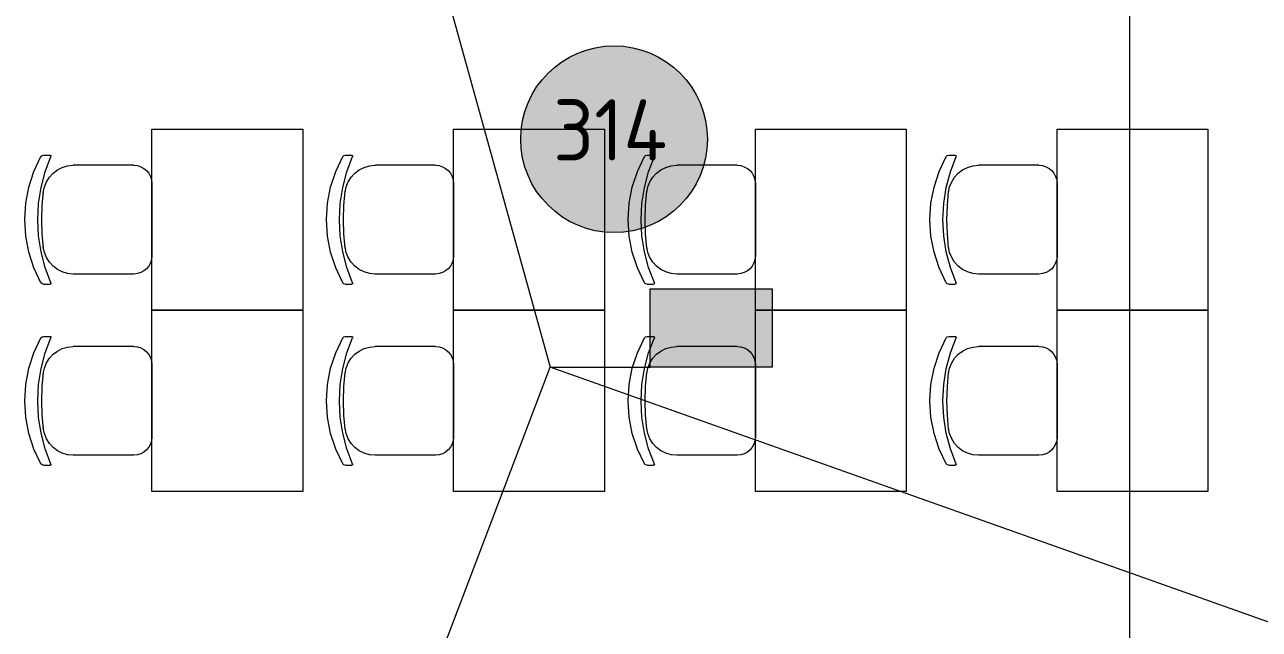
# Model space of a CAD drawing. Header units: millimetres. Extents: x 0 to 1189, y 0 to 841.
# Drawn here: x 267.04 to 307.96, y 676.9 to 696.92 of the extents above; entities that cross this region are included whole.
import ezdxf

# ---------------------------------------------------------------- set-up
doc = ezdxf.new("R2010")
doc.units = ezdxf.units.MM

msp = doc.modelspace()

# ---------------------------------------------------------------- hatches: boundary and pattern name
at = {"true_color": 0xffffff}
h = msp.add_hatch(color=7, dxfattribs=at)
edge = h.paths.add_edge_path()
edge.add_arc((286.573938, 693.12733), 3.093505, 0, 360)
h = msp.add_hatch(color=7, dxfattribs=at)
h.dxf.hatch_style = 2
h.paths.add_polyline_path([(287.77344, 688.168822), (291.813446, 688.168822), (291.813446, 685.580818), (287.77344, 685.580818)])
h = msp.add_hatch(color=7, dxfattribs=at)
h.dxf.hatch_style = 2
h.paths.add_polyline_path([(287.77344, 688.168822), (291.813446, 688.168822), (291.813446, 685.580818), (287.77344, 685.580818)])
h = msp.add_hatch(color=7, dxfattribs=at)
h.dxf.hatch_style = 2
h.paths.add_polyline_path([(287.77344, 688.168822), (291.813446, 688.168822), (291.813446, 685.580818), (287.77344, 685.580818)])
at = {"true_color": 0x0077b0}
h = msp.add_hatch(color=144, dxfattribs=at)
h.paths.add_polyline_path([(288.983917, 686.772451), (288.983917, 687.57943), (288.954427, 687.736113), (288.865406, 687.867164), (288.736766, 687.953567), (288.580428, 687.982919), (288.423952, 687.953567), (288.292693, 687.867164), (288.205257, 687.736113), (288.176938, 687.57943), (288.176938, 686.772451), (288.205257, 686.616112), (288.292693, 686.487472), (288.423952, 686.398451), (288.580428, 686.368961), (288.736766, 686.398451), (288.865406, 686.487472), (288.954427, 686.616112)])
h.paths.add_polyline_path([(289.18456, 686.772451), (289.173406, 686.651795), (289.13998, 686.539769), (289.084333, 686.436735), (289.006517, 686.343054), (288.914749, 686.265755), (288.812696, 686.211245), (288.701032, 686.178955), (288.580428, 686.168319), (288.458695, 686.178955), (288.346988, 686.211245), (288.244789, 686.265755), (288.151582, 686.343054), (288.073852, 686.436735), (288.018395, 686.539769), (287.985158, 686.651795), (287.974091, 686.772451), (287.974091, 687.57943), (287.985158, 687.701162), (288.018395, 687.812869), (288.073852, 687.915068), (288.151582, 688.008275), (288.244789, 688.086091), (288.346988, 688.141738), (288.458695, 688.175164), (288.580428, 688.186318), (288.701084, 688.175207), (288.81311, 688.142083), (288.916144, 688.087254), (289.009825, 688.011031), (289.085729, 687.917394), (289.140394, 687.814248), (289.173458, 687.701593), (289.18456, 687.57943)])
h = msp.add_hatch(color=144, dxfattribs=at)
h.paths.add_polyline_path([(288.983917, 686.772451), (288.983917, 687.57943), (288.954427, 687.736113), (288.865406, 687.867164), (288.736766, 687.953567), (288.580428, 687.982919), (288.423952, 687.953567), (288.292693, 687.867164), (288.205257, 687.736113), (288.176938, 687.57943), (288.176938, 686.772451), (288.205257, 686.616112), (288.292693, 686.487472), (288.423952, 686.398451), (288.580428, 686.368961), (288.736766, 686.398451), (288.865406, 686.487472), (288.954427, 686.616112)])
h.paths.add_polyline_path([(289.18456, 686.772451), (289.173406, 686.651795), (289.13998, 686.539769), (289.084333, 686.436735), (289.006517, 686.343054), (288.914749, 686.265755), (288.812696, 686.211245), (288.701032, 686.178955), (288.580428, 686.168319), (288.458695, 686.178955), (288.346988, 686.211245), (288.244789, 686.265755), (288.151582, 686.343054), (288.073852, 686.436735), (288.018395, 686.539769), (287.985158, 686.651795), (287.974091, 686.772451), (287.974091, 687.57943), (287.985158, 687.701162), (288.018395, 687.812869), (288.073852, 687.915068), (288.151582, 688.008275), (288.244789, 688.086091), (288.346988, 688.141738), (288.458695, 688.175164), (288.580428, 688.186318), (288.701084, 688.175207), (288.81311, 688.142083), (288.916144, 688.087254), (289.009825, 688.011031), (289.085729, 687.917394), (289.140394, 687.814248), (289.173458, 687.701593), (289.18456, 687.57943)])
h = msp.add_hatch(color=144, dxfattribs=at)
h.paths.add_polyline_path([(288.983917, 686.772451), (288.983917, 687.57943), (288.954427, 687.736113), (288.865406, 687.867164), (288.736766, 687.953567), (288.580428, 687.982919), (288.423952, 687.953567), (288.292693, 687.867164), (288.205257, 687.736113), (288.176938, 687.57943), (288.176938, 686.772451), (288.205257, 686.616112), (288.292693, 686.487472), (288.423952, 686.398451), (288.580428, 686.368961), (288.736766, 686.398451), (288.865406, 686.487472), (288.954427, 686.616112)])
h.paths.add_polyline_path([(289.18456, 686.772451), (289.173406, 686.651795), (289.13998, 686.539769), (289.084333, 686.436735), (289.006517, 686.343054), (288.914749, 686.265755), (288.812696, 686.211245), (288.701032, 686.178955), (288.580428, 686.168319), (288.458695, 686.178955), (288.346988, 686.211245), (288.244789, 686.265755), (288.151582, 686.343054), (288.073852, 686.436735), (288.018395, 686.539769), (287.985158, 686.651795), (287.974091, 686.772451), (287.974091, 687.57943), (287.985158, 687.701162), (288.018395, 687.812869), (288.073852, 687.915068), (288.151582, 688.008275), (288.244789, 688.086091), (288.346988, 688.141738), (288.458695, 688.175164), (288.580428, 688.186318), (288.701084, 688.175207), (288.81311, 688.142083), (288.916144, 688.087254), (289.009825, 688.011031), (289.085729, 687.917394), (289.140394, 687.814248), (289.173458, 687.701593), (289.18456, 687.57943)])
h = msp.add_hatch(color=144, dxfattribs=at)
h.dxf.hatch_style = 2
h.paths.add_polyline_path([(291.407037, 687.841808), (291.175527, 687.610298), (291.104971, 687.57943), (291.028835, 687.604717), (291.003548, 687.680853), (291.03166, 687.751409), (291.426881, 688.14663), (291.467671, 688.175983), (291.508461, 688.186318), (291.584597, 688.160755), (291.609884, 688.084343), (291.609884, 686.266986), (291.584597, 686.192228), (291.508461, 686.168319), (291.432324, 686.192228), (291.407037, 686.266986)])
h = msp.add_hatch(color=144, dxfattribs=at)
h.dxf.hatch_style = 2
h.paths.add_polyline_path([(291.407037, 687.841808), (291.175527, 687.610298), (291.104971, 687.57943), (291.028835, 687.604717), (291.003548, 687.680853), (291.03166, 687.751409), (291.426881, 688.14663), (291.467671, 688.175983), (291.508461, 688.186318), (291.584597, 688.160755), (291.609884, 688.084343), (291.609884, 686.266986), (291.584597, 686.192228), (291.508461, 686.168319), (291.432324, 686.192228), (291.407037, 686.266986)])
h = msp.add_hatch(color=144, dxfattribs=at)
h.dxf.hatch_style = 2
h.paths.add_polyline_path([(291.407037, 687.841808), (291.175527, 687.610298), (291.104971, 687.57943), (291.028835, 687.604717), (291.003548, 687.680853), (291.03166, 687.751409), (291.426881, 688.14663), (291.467671, 688.175983), (291.508461, 688.186318), (291.584597, 688.160755), (291.609884, 688.084343), (291.609884, 686.266986), (291.584597, 686.192228), (291.508461, 686.168319), (291.432324, 686.192228), (291.407037, 686.266986)])
h = msp.add_hatch(color=144, dxfattribs=at)
h.dxf.hatch_style = 2
h.paths.add_polyline_path([(290.497458, 686.670476), (289.690479, 686.670476), (289.614342, 686.696038), (289.589055, 686.772451), (289.614342, 686.848587), (289.690479, 686.873874), (290.497458, 686.873874), (290.573594, 686.848587), (290.598881, 686.772451), (290.573594, 686.696038)])
h = msp.add_hatch(color=144, dxfattribs=at)
h.dxf.hatch_style = 2
h.paths.add_polyline_path([(290.497458, 686.670476), (289.690479, 686.670476), (289.614342, 686.696038), (289.589055, 686.772451), (289.614342, 686.848587), (289.690479, 686.873874), (290.497458, 686.873874), (290.573594, 686.848587), (290.598881, 686.772451), (290.573594, 686.696038)])
h = msp.add_hatch(color=144, dxfattribs=at)
h.dxf.hatch_style = 2
h.paths.add_polyline_path([(290.497458, 686.670476), (289.690479, 686.670476), (289.614342, 686.696038), (289.589055, 686.772451), (289.614342, 686.848587), (289.690479, 686.873874), (290.497458, 686.873874), (290.573594, 686.848587), (290.598881, 686.772451), (290.573594, 686.696038)])

# ---------------------------------------------------------------- linework, layer by layer
at = {"color": 7, "lineweight": 0}
for points in [[(303.672464, 251.095154), (303.672464, 721.485873)], [(283.480433, 693.12783), (283.496404, 693.444036), (283.543281, 693.751116), (283.619507, 694.047514), (283.723527, 694.331675), (283.853786, 694.602043), (284.008727, 694.857063), (284.186795, 695.095178), (284.386434, 695.314833), (284.60609, 695.514472), (284.844205, 695.692541), (285.099224, 695.847482), (285.369592, 695.97774), (285.653753, 696.08176), (285.950152, 696.157987), (286.257232, 696.204863), (286.573438, 696.220834), (286.88982, 696.204863), (287.197054, 696.157987), (287.493586, 696.08176), (287.777862, 695.97774), (288.048327, 695.847482), (288.303427, 695.692541), (288.541608, 695.514472), (288.761316, 695.314833), (288.960997, 695.095178), (289.139096, 694.857063), (289.294059, 694.602043), (289.424333, 694.331675), (289.528362, 694.047514), (289.604593, 693.751116), (289.651471, 693.444036), (289.667443, 693.12783)], [(289.667443, 693.12783), (289.651471, 692.811448), (289.604593, 692.504213), (289.528362, 692.207682), (289.424333, 691.923406), (289.294059, 691.652941), (289.139096, 691.397841), (288.960997, 691.159659), (288.761316, 690.939951), (288.541608, 690.740271), (288.303427, 690.562171), (288.048327, 690.407208), (287.777862, 690.276935), (287.493586, 690.172905), (287.197054, 690.096675), (286.88982, 690.049796), (286.573438, 690.033825), (286.257232, 690.049796), (285.950152, 690.096675), (285.653753, 690.172905), (285.369592, 690.276935), (285.099224, 690.407208), (284.844205, 690.562171), (284.60609, 690.740271), (284.386434, 690.939951), (284.186795, 691.159659), (284.008727, 691.397841), (283.853786, 691.652941), (283.723527, 691.923406), (283.619507, 692.207682), (283.543281, 692.504213), (283.496404, 692.811448), (283.480433, 693.12783)]]:
    msp.add_lwpolyline(points, dxfattribs=at)
at = {"color": 144, "lineweight": 0, "true_color": 0x0077b0}
for points in [[(277.312424, 711.337857), (284.455435, 685.580818)], [(287.77344, 688.168822), (291.813446, 688.168822)], [(287.77344, 685.580818), (287.77344, 688.168822)], [(287.77344, 688.168822), (291.813446, 688.168822)], [(287.77344, 685.580818), (287.77344, 688.168822)], [(287.77344, 688.168822), (291.813446, 688.168822)], [(287.77344, 685.580818), (287.77344, 688.168822)], [(291.813446, 688.168822), (291.813446, 685.580818)], [(291.813446, 688.168822), (291.813446, 685.580818)], [(291.813446, 688.168822), (291.813446, 685.580818)], [(274.344419, 659.018778), (284.455435, 685.580818)], [(328.375502, 670.010794), (284.455435, 685.580818)], [(284.455435, 685.580818), (287.77344, 685.580818)], [(284.455435, 685.580818), (287.77344, 685.580818)], [(284.455435, 685.580818), (287.77344, 685.580818)], [(291.813446, 685.580818), (287.77344, 685.580818)], [(291.813446, 685.580818), (287.77344, 685.580818)], [(291.813446, 685.580818), (287.77344, 685.580818)]]:
    msp.add_lwpolyline(points, dxfattribs=at)
at = {"color": 253, "lineweight": 0, "true_color": 0x999999}
for points in [[(271.256414, 687.464821), (271.256414, 693.46483)], [(271.256414, 693.46483), (276.256422, 693.46483)], [(276.256422, 693.46483), (276.256422, 687.464821)], [(281.25643, 687.464821), (281.25643, 693.46483)], [(281.25643, 693.46483), (286.256437, 693.46483)], [(286.256437, 693.46483), (286.256437, 687.464821)], [(291.256445, 687.464821), (291.256445, 693.46483)], [(291.256445, 693.46483), (296.256453, 693.46483)], [(296.256453, 693.46483), (296.256453, 687.464821)], [(301.25646, 687.464821), (301.25646, 693.46483)], [(301.25646, 693.46483), (306.256468, 693.46483)], [(306.256468, 693.46483), (306.256468, 687.464821)], [(267.581409, 688.376822), (267.34769, 688.869854), (267.178658, 689.386324), (267.076002, 689.920043), (267.041408, 690.464826), (267.076002, 691.00917), (267.178658, 691.542827), (267.34769, 692.059234), (267.581409, 692.551829)], [(267.581409, 688.376822), (267.34769, 688.869854), (267.178658, 689.386324), (267.076002, 689.920043), (267.041408, 690.464826), (267.076002, 691.00917), (267.178658, 691.542827), (267.34769, 692.059234), (267.581409, 692.551829)], [(267.909409, 688.372822), (267.71905, 688.876323), (267.582034, 689.395574), (267.499206, 689.92645), (267.471409, 690.464826), (267.499206, 691.002623), (267.582034, 691.533202), (267.71905, 692.052344), (267.909409, 692.555829)], [(267.909409, 688.372822), (267.71905, 688.876323), (267.582034, 689.395574), (267.499206, 689.92645), (267.471409, 690.464826), (267.499206, 691.002623), (267.582034, 691.533202), (267.71905, 692.052344), (267.909409, 692.555829)], [(267.581409, 692.551829), (267.617534, 692.587079), (267.666409, 692.599829)], [(267.581409, 692.551829), (267.617534, 692.587079), (267.666409, 692.599829)], [(267.666409, 692.599829), (267.882409, 692.599829)], [(267.666409, 692.599829), (267.882409, 692.599829)], [(267.882409, 692.599829), (267.903784, 692.590829), (267.912409, 692.569829), (267.909409, 692.555829)], [(267.882409, 692.599829), (267.903784, 692.590829), (267.912409, 692.569829), (267.909409, 692.555829)], [(277.581424, 688.376822), (277.347705, 688.869854), (277.178673, 689.386324), (277.076017, 689.920043), (277.041423, 690.464826), (277.076017, 691.00917), (277.178673, 691.542827), (277.347705, 692.059234), (277.581424, 692.551829)], [(277.581424, 688.376822), (277.347705, 688.869854), (277.178673, 689.386324), (277.076017, 689.920043), (277.041423, 690.464826), (277.076017, 691.00917), (277.178673, 691.542827), (277.347705, 692.059234), (277.581424, 692.551829)], [(277.909425, 688.372822), (277.719065, 688.876323), (277.582049, 689.395574), (277.499221, 689.92645), (277.471424, 690.464826), (277.499221, 691.002623), (277.582049, 691.533202), (277.719065, 692.052344), (277.909425, 692.555829)], [(277.909425, 688.372822), (277.719065, 688.876323), (277.582049, 689.395574), (277.499221, 689.92645), (277.471424, 690.464826), (277.499221, 691.002623), (277.582049, 691.533202), (277.719065, 692.052344), (277.909425, 692.555829)], [(277.581424, 692.551829), (277.617549, 692.587079), (277.666424, 692.599829)], [(277.581424, 692.551829), (277.617549, 692.587079), (277.666424, 692.599829)], [(277.666424, 692.599829), (277.882425, 692.599829)], [(277.666424, 692.599829), (277.882425, 692.599829)], [(277.882425, 692.599829), (277.9038, 692.590829), (277.912425, 692.569829), (277.909425, 692.555829)], [(277.882425, 692.599829), (277.9038, 692.590829), (277.912425, 692.569829), (277.909425, 692.555829)], [(287.581439, 688.376822), (287.34772, 688.869854), (287.178689, 689.386324), (287.076032, 689.920043), (287.041439, 690.464826), (287.076032, 691.00917), (287.178689, 691.542827), (287.34772, 692.059234), (287.581439, 692.551829)], [(287.581439, 688.376822), (287.34772, 688.869854), (287.178689, 689.386324), (287.076032, 689.920043), (287.041439, 690.464826), (287.076032, 691.00917), (287.178689, 691.542827), (287.34772, 692.059234), (287.581439, 692.551829)], [(287.90944, 688.372822), (287.71908, 688.876323), (287.582064, 689.395574), (287.499236, 689.92645), (287.471439, 690.464826), (287.499236, 691.002623), (287.582064, 691.533202), (287.71908, 692.052344), (287.90944, 692.555829)], [(287.90944, 688.372822), (287.71908, 688.876323), (287.582064, 689.395574), (287.499236, 689.92645), (287.471439, 690.464826), (287.499236, 691.002623), (287.582064, 691.533202), (287.71908, 692.052344), (287.90944, 692.555829)], [(287.581439, 692.551829), (287.617564, 692.587079), (287.666439, 692.599829)], [(287.581439, 692.551829), (287.617564, 692.587079), (287.666439, 692.599829)], [(287.666439, 692.599829), (287.88244, 692.599829)], [(287.666439, 692.599829), (287.88244, 692.599829)], [(287.88244, 692.599829), (287.903815, 692.590829), (287.91244, 692.569829), (287.90944, 692.555829)], [(287.88244, 692.599829), (287.903815, 692.590829), (287.91244, 692.569829), (287.90944, 692.555829)], [(297.581455, 688.376822), (297.347736, 688.869854), (297.178704, 689.386324), (297.076048, 689.920043), (297.041454, 690.464826), (297.076048, 691.00917), (297.178704, 691.542827), (297.347736, 692.059234), (297.581455, 692.551829)], [(297.581455, 688.376822), (297.347736, 688.869854), (297.178704, 689.386324), (297.076048, 689.920043), (297.041454, 690.464826), (297.076048, 691.00917), (297.178704, 691.542827), (297.347736, 692.059234), (297.581455, 692.551829)], [(297.909455, 688.372822), (297.719095, 688.876323), (297.58208, 689.395574), (297.499251, 689.92645), (297.471454, 690.464826), (297.499251, 691.002623), (297.58208, 691.533202), (297.719095, 692.052344), (297.909455, 692.555829)], [(297.909455, 688.372822), (297.719095, 688.876323), (297.58208, 689.395574), (297.499251, 689.92645), (297.471454, 690.464826), (297.499251, 691.002623), (297.58208, 691.533202), (297.719095, 692.052344), (297.909455, 692.555829)], [(297.581455, 692.551829), (297.61758, 692.587079), (297.666455, 692.599829)], [(297.581455, 692.551829), (297.61758, 692.587079), (297.666455, 692.599829)], [(297.666455, 692.599829), (297.882455, 692.599829)], [(297.666455, 692.599829), (297.882455, 692.599829)], [(297.882455, 692.599829), (297.90383, 692.590829), (297.912455, 692.569829), (297.909455, 692.555829)], [(297.882455, 692.599829), (297.90383, 692.590829), (297.912455, 692.569829), (297.909455, 692.555829)], [(267.658409, 691.364827), (267.694723, 691.550212), (267.763112, 691.721031), (267.860118, 691.874154), (267.982284, 692.006453), (268.126154, 692.114799), (268.288269, 692.196063), (268.465174, 692.247115), (268.65341, 692.264828)], [(267.658409, 691.364827), (267.694723, 691.550212), (267.763112, 691.721031), (267.860118, 691.874154), (267.982284, 692.006453), (268.126154, 692.114799), (268.288269, 692.196063), (268.465174, 692.247115), (268.65341, 692.264828)], [(270.656414, 692.264828), (268.65341, 692.264828)], [(270.656414, 692.264828), (268.65341, 692.264828)], [(270.656414, 692.264828), (270.777228, 692.252623), (270.889804, 692.217625), (270.991717, 692.16226), (271.080539, 692.088953), (271.153846, 692.000131), (271.209211, 691.898218), (271.244209, 691.785642), (271.256414, 691.664827)], [(270.656414, 692.264828), (270.777228, 692.252623), (270.889804, 692.217625), (270.991717, 692.16226), (271.080539, 692.088953), (271.153846, 692.000131), (271.209211, 691.898218), (271.244209, 691.785642), (271.256414, 691.664827)], [(277.658424, 691.364827), (277.694739, 691.550212), (277.763127, 691.721031), (277.860133, 691.874154), (277.9823, 692.006453), (278.126169, 692.114799), (278.288285, 692.196063), (278.465189, 692.247115), (278.653426, 692.264828)], [(277.658424, 691.364827), (277.694739, 691.550212), (277.763127, 691.721031), (277.860133, 691.874154), (277.9823, 692.006453), (278.126169, 692.114799), (278.288285, 692.196063), (278.465189, 692.247115), (278.653426, 692.264828)], [(280.656429, 692.264828), (278.653426, 692.264828)], [(280.656429, 692.264828), (278.653426, 692.264828)], [(280.656429, 692.264828), (280.777243, 692.252623), (280.88982, 692.217625), (280.991732, 692.16226), (281.080554, 692.088953), (281.153861, 692.000131), (281.209226, 691.898218), (281.244225, 691.785642), (281.25643, 691.664827)], [(280.656429, 692.264828), (280.777243, 692.252623), (280.88982, 692.217625), (280.991732, 692.16226), (281.080554, 692.088953), (281.153861, 692.000131), (281.209226, 691.898218), (281.244225, 691.785642), (281.25643, 691.664827)], [(287.658439, 691.364827), (287.694754, 691.550212), (287.763143, 691.721031), (287.860149, 691.874154), (287.982315, 692.006453), (288.126184, 692.114799), (288.2883, 692.196063), (288.465204, 692.247115), (288.653441, 692.264828)], [(287.658439, 691.364827), (287.694754, 691.550212), (287.763143, 691.721031), (287.860149, 691.874154), (287.982315, 692.006453), (288.126184, 692.114799), (288.2883, 692.196063), (288.465204, 692.247115), (288.653441, 692.264828)], [(290.656444, 692.264828), (288.653441, 692.264828)], [(290.656444, 692.264828), (288.653441, 692.264828)], [(290.656444, 692.264828), (290.777259, 692.252623), (290.889835, 692.217625), (290.991747, 692.16226), (291.08057, 692.088953), (291.153876, 692.000131), (291.209242, 691.898218), (291.24424, 691.785642), (291.256445, 691.664827)], [(290.656444, 692.264828), (290.777259, 692.252623), (290.889835, 692.217625), (290.991747, 692.16226), (291.08057, 692.088953), (291.153876, 692.000131), (291.209242, 691.898218), (291.24424, 691.785642), (291.256445, 691.664827)], [(297.658455, 691.364827), (297.694769, 691.550212), (297.763158, 691.721031), (297.860164, 691.874154), (297.98233, 692.006453), (298.1262, 692.114799), (298.288315, 692.196063), (298.46522, 692.247115), (298.653456, 692.264828)], [(297.658455, 691.364827), (297.694769, 691.550212), (297.763158, 691.721031), (297.860164, 691.874154), (297.98233, 692.006453), (298.1262, 692.114799), (298.288315, 692.196063), (298.46522, 692.247115), (298.653456, 692.264828)], [(300.656459, 692.264828), (298.653456, 692.264828)], [(300.656459, 692.264828), (298.653456, 692.264828)], [(300.656459, 692.264828), (300.777274, 692.252623), (300.88985, 692.217625), (300.991763, 692.16226), (301.080585, 692.088953), (301.153892, 692.000131), (301.209257, 691.898218), (301.244255, 691.785642), (301.25646, 691.664827)], [(300.656459, 692.264828), (300.777274, 692.252623), (300.88985, 692.217625), (300.991763, 692.16226), (301.080585, 692.088953), (301.153892, 692.000131), (301.209257, 691.898218), (301.244255, 691.785642), (301.25646, 691.664827)], [(271.256414, 691.665827), (271.256414, 689.264824)], [(271.256414, 691.665827), (271.256414, 689.264824)], [(281.25643, 691.665827), (281.25643, 689.264824)], [(281.25643, 691.665827), (281.25643, 689.264824)], [(291.256445, 691.665827), (291.256445, 689.264824)], [(291.256445, 691.665827), (291.256445, 689.264824)], [(301.25646, 691.665827), (301.25646, 689.264824)], [(301.25646, 691.665827), (301.25646, 689.264824)], [(267.663409, 689.522824), (267.621534, 689.993075), (267.607409, 690.464826), (267.621534, 690.935701), (267.663409, 691.405827)], [(267.663409, 689.522824), (267.621534, 689.993075), (267.607409, 690.464826), (267.621534, 690.935701), (267.663409, 691.405827)], [(277.663424, 689.522824), (277.621549, 689.993075), (277.607424, 690.464826), (277.621549, 690.935701), (277.663424, 691.405827)], [(277.663424, 689.522824), (277.621549, 689.993075), (277.607424, 690.464826), (277.621549, 690.935701), (277.663424, 691.405827)], [(287.663439, 689.522824), (287.621564, 689.993075), (287.607439, 690.464826), (287.621564, 690.935701), (287.663439, 691.405827)], [(287.663439, 689.522824), (287.621564, 689.993075), (287.607439, 690.464826), (287.621564, 690.935701), (287.663439, 691.405827)], [(297.663455, 689.522824), (297.62158, 689.993075), (297.607455, 690.464826), (297.62158, 690.935701), (297.663455, 691.405827)], [(297.663455, 689.522824), (297.62158, 689.993075), (297.607455, 690.464826), (297.62158, 690.935701), (297.663455, 691.405827)], [(268.65341, 688.664823), (268.465174, 688.682536), (268.288269, 688.733589), (268.126154, 688.814852), (267.982284, 688.923198), (267.860118, 689.055497), (267.763112, 689.208621), (267.694723, 689.379439), (267.658409, 689.564824)], [(268.65341, 688.664823), (268.465174, 688.682536), (268.288269, 688.733589), (268.126154, 688.814852), (267.982284, 688.923198), (267.860118, 689.055497), (267.763112, 689.208621), (267.694723, 689.379439), (267.658409, 689.564824)], [(278.653426, 688.664823), (278.465189, 688.682536), (278.288285, 688.733589), (278.126169, 688.814852), (277.9823, 688.923198), (277.860133, 689.055497), (277.763127, 689.208621), (277.694739, 689.379439), (277.658424, 689.564824)], [(278.653426, 688.664823), (278.465189, 688.682536), (278.288285, 688.733589), (278.126169, 688.814852), (277.9823, 688.923198), (277.860133, 689.055497), (277.763127, 689.208621), (277.694739, 689.379439), (277.658424, 689.564824)], [(288.653441, 688.664823), (288.465204, 688.682536), (288.2883, 688.733589), (288.126184, 688.814852), (287.982315, 688.923198), (287.860149, 689.055497), (287.763143, 689.208621), (287.694754, 689.379439), (287.658439, 689.564824)], [(288.653441, 688.664823), (288.465204, 688.682536), (288.2883, 688.733589), (288.126184, 688.814852), (287.982315, 688.923198), (287.860149, 689.055497), (287.763143, 689.208621), (287.694754, 689.379439), (287.658439, 689.564824)], [(298.653456, 688.664823), (298.46522, 688.682536), (298.288315, 688.733589), (298.1262, 688.814852), (297.98233, 688.923198), (297.860164, 689.055497), (297.763158, 689.208621), (297.694769, 689.379439), (297.658455, 689.564824)], [(298.653456, 688.664823), (298.46522, 688.682536), (298.288315, 688.733589), (298.1262, 688.814852), (297.98233, 688.923198), (297.860164, 689.055497), (297.763158, 689.208621), (297.694769, 689.379439), (297.658455, 689.564824)], [(271.256414, 689.264824), (271.244209, 689.143722), (271.209211, 689.031011), (271.153846, 688.929081), (271.080539, 688.840323), (270.991717, 688.767128), (270.889804, 688.711885), (270.777228, 688.676987), (270.656414, 688.664823)], [(271.256414, 689.264824), (271.244209, 689.143722), (271.209211, 689.031011), (271.153846, 688.929081), (271.080539, 688.840323), (270.991717, 688.767128), (270.889804, 688.711885), (270.777228, 688.676987), (270.656414, 688.664823)], [(281.25643, 689.264824), (281.244225, 689.143722), (281.209226, 689.031011), (281.153861, 688.929081), (281.080554, 688.840323), (280.991732, 688.767128), (280.88982, 688.711885), (280.777243, 688.676987), (280.656429, 688.664823)], [(281.25643, 689.264824), (281.244225, 689.143722), (281.209226, 689.031011), (281.153861, 688.929081), (281.080554, 688.840323), (280.991732, 688.767128), (280.88982, 688.711885), (280.777243, 688.676987), (280.656429, 688.664823)], [(291.256445, 689.264824), (291.24424, 689.143722), (291.209242, 689.031011), (291.153876, 688.929081), (291.08057, 688.840323), (290.991747, 688.767128), (290.889835, 688.711885), (290.777259, 688.676987), (290.656444, 688.664823)], [(291.256445, 689.264824), (291.24424, 689.143722), (291.209242, 689.031011), (291.153876, 688.929081), (291.08057, 688.840323), (290.991747, 688.767128), (290.889835, 688.711885), (290.777259, 688.676987), (290.656444, 688.664823)], [(301.25646, 689.264824), (301.244255, 689.143722), (301.209257, 689.031011), (301.153892, 688.929081), (301.080585, 688.840323), (300.991763, 688.767128), (300.88985, 688.711885), (300.777274, 688.676987), (300.656459, 688.664823)], [(301.25646, 689.264824), (301.244255, 689.143722), (301.209257, 689.031011), (301.153892, 688.929081), (301.080585, 688.840323), (300.991763, 688.767128), (300.88985, 688.711885), (300.777274, 688.676987), (300.656459, 688.664823)], [(270.656414, 688.664823), (268.65341, 688.664823)], [(270.656414, 688.664823), (268.65341, 688.664823)], [(280.656429, 688.664823), (278.653426, 688.664823)], [(280.656429, 688.664823), (278.653426, 688.664823)], [(290.656444, 688.664823), (288.653441, 688.664823)], [(290.656444, 688.664823), (288.653441, 688.664823)], [(300.656459, 688.664823), (298.653456, 688.664823)], [(300.656459, 688.664823), (298.653456, 688.664823)], [(267.666409, 688.329822), (267.617534, 688.342072), (267.581409, 688.376822)], [(267.666409, 688.329822), (267.617534, 688.342072), (267.581409, 688.376822)], [(267.666409, 688.329822), (267.882409, 688.329822)], [(267.666409, 688.329822), (267.882409, 688.329822)], [(267.909409, 688.372822), (267.912409, 688.359822), (267.903784, 688.338447), (267.882409, 688.329822)], [(267.909409, 688.372822), (267.912409, 688.359822), (267.903784, 688.338447), (267.882409, 688.329822)], [(277.666424, 688.329822), (277.617549, 688.342072), (277.581424, 688.376822)], [(277.666424, 688.329822), (277.617549, 688.342072), (277.581424, 688.376822)], [(277.666424, 688.329822), (277.882425, 688.329822)], [(277.666424, 688.329822), (277.882425, 688.329822)], [(277.909425, 688.372822), (277.912425, 688.359822), (277.9038, 688.338447), (277.882425, 688.329822)], [(277.909425, 688.372822), (277.912425, 688.359822), (277.9038, 688.338447), (277.882425, 688.329822)], [(287.666439, 688.329822), (287.617564, 688.342072), (287.581439, 688.376822)], [(287.666439, 688.329822), (287.617564, 688.342072), (287.581439, 688.376822)], [(287.666439, 688.329822), (287.88244, 688.329822)], [(287.666439, 688.329822), (287.88244, 688.329822)], [(287.90944, 688.372822), (287.91244, 688.359822), (287.903815, 688.338447), (287.88244, 688.329822)], [(287.90944, 688.372822), (287.91244, 688.359822), (287.903815, 688.338447), (287.88244, 688.329822)], [(297.666455, 688.329822), (297.61758, 688.342072), (297.581455, 688.376822)], [(297.666455, 688.329822), (297.61758, 688.342072), (297.581455, 688.376822)], [(297.666455, 688.329822), (297.882455, 688.329822)], [(297.666455, 688.329822), (297.882455, 688.329822)], [(297.909455, 688.372822), (297.912455, 688.359822), (297.90383, 688.338447), (297.882455, 688.329822)], [(297.909455, 688.372822), (297.912455, 688.359822), (297.90383, 688.338447), (297.882455, 688.329822)], [(276.256422, 687.464821), (271.256414, 687.464821)], [(271.256414, 681.464812), (271.256414, 687.464821)], [(271.256414, 687.464821), (276.256422, 687.464821)], [(276.256422, 687.464821), (276.256422, 681.464812)], [(286.256437, 687.464821), (281.25643, 687.464821)], [(281.25643, 681.464812), (281.25643, 687.464821)], [(281.25643, 687.464821), (286.256437, 687.464821)], [(286.256437, 687.464821), (286.256437, 681.464812)], [(296.256453, 687.464821), (291.256445, 687.464821)], [(291.256445, 681.464812), (291.256445, 687.464821)], [(291.256445, 687.464821), (296.256453, 687.464821)], [(296.256453, 687.464821), (296.256453, 681.464812)], [(306.256468, 687.464821), (301.25646, 687.464821)], [(301.25646, 681.464812), (301.25646, 687.464821)], [(301.25646, 687.464821), (306.256468, 687.464821)], [(306.256468, 687.464821), (306.256468, 681.464812)], [(267.581409, 686.55182), (267.617534, 686.58707), (267.666409, 686.59982)], [(267.581409, 686.55182), (267.617534, 686.58707), (267.666409, 686.59982)], [(267.666409, 686.59982), (267.882409, 686.59982)], [(267.666409, 686.59982), (267.882409, 686.59982)], [(267.882409, 686.59982), (267.903784, 686.59082), (267.912409, 686.56982), (267.909409, 686.55582)], [(267.882409, 686.59982), (267.903784, 686.59082), (267.912409, 686.56982), (267.909409, 686.55582)], [(277.581424, 686.55182), (277.617549, 686.58707), (277.666424, 686.59982)], [(277.581424, 686.55182), (277.617549, 686.58707), (277.666424, 686.59982)], [(277.666424, 686.59982), (277.882425, 686.59982)], [(277.666424, 686.59982), (277.882425, 686.59982)], [(277.882425, 686.59982), (277.9038, 686.59082), (277.912425, 686.56982), (277.909425, 686.55582)], [(277.882425, 686.59982), (277.9038, 686.59082), (277.912425, 686.56982), (277.909425, 686.55582)], [(287.581439, 686.55182), (287.617564, 686.58707), (287.666439, 686.59982)], [(287.581439, 686.55182), (287.617564, 686.58707), (287.666439, 686.59982)], [(287.666439, 686.59982), (287.88244, 686.59982)], [(287.666439, 686.59982), (287.88244, 686.59982)], [(287.88244, 686.59982), (287.903815, 686.59082), (287.91244, 686.56982), (287.90944, 686.55582)], [(287.88244, 686.59982), (287.903815, 686.59082), (287.91244, 686.56982), (287.90944, 686.55582)], [(297.581455, 686.55182), (297.61758, 686.58707), (297.666455, 686.59982)], [(297.581455, 686.55182), (297.61758, 686.58707), (297.666455, 686.59982)], [(297.666455, 686.59982), (297.882455, 686.59982)], [(297.666455, 686.59982), (297.882455, 686.59982)], [(297.882455, 686.59982), (297.90383, 686.59082), (297.912455, 686.56982), (297.909455, 686.55582)], [(297.882455, 686.59982), (297.90383, 686.59082), (297.912455, 686.56982), (297.909455, 686.55582)], [(267.581409, 682.376813), (267.34769, 682.869845), (267.178658, 683.386315), (267.076002, 683.920034), (267.041408, 684.464816), (267.076002, 685.009161), (267.178658, 685.542818), (267.34769, 686.059225), (267.581409, 686.55182)], [(267.581409, 682.376813), (267.34769, 682.869845), (267.178658, 683.386315), (267.076002, 683.920034), (267.041408, 684.464816), (267.076002, 685.009161), (267.178658, 685.542818), (267.34769, 686.059225), (267.581409, 686.55182)], [(267.909409, 682.372813), (267.71905, 682.876314), (267.582034, 683.395565), (267.499206, 683.926441), (267.471409, 684.464816), (267.499206, 685.002614), (267.582034, 685.533193), (267.71905, 686.052334), (267.909409, 686.55582)], [(267.909409, 682.372813), (267.71905, 682.876314), (267.582034, 683.395565), (267.499206, 683.926441), (267.471409, 684.464816), (267.499206, 685.002614), (267.582034, 685.533193), (267.71905, 686.052334), (267.909409, 686.55582)], [(267.658409, 685.364818), (267.694723, 685.550203), (267.763112, 685.721021), (267.860118, 685.874145), (267.982284, 686.006444), (268.126154, 686.11479), (268.288269, 686.196053), (268.465174, 686.247106), (268.65341, 686.264819)], [(267.658409, 685.364818), (267.694723, 685.550203), (267.763112, 685.721021), (267.860118, 685.874145), (267.982284, 686.006444), (268.126154, 686.11479), (268.288269, 686.196053), (268.465174, 686.247106), (268.65341, 686.264819)], [(270.656414, 686.264819), (268.65341, 686.264819)], [(270.656414, 686.264819), (268.65341, 686.264819)], [(270.656414, 686.264819), (270.777228, 686.252614), (270.889804, 686.217616), (270.991717, 686.162251), (271.080539, 686.088944), (271.153846, 686.000121), (271.209211, 685.898209), (271.244209, 685.785633), (271.256414, 685.664818)], [(270.656414, 686.264819), (270.777228, 686.252614), (270.889804, 686.217616), (270.991717, 686.162251), (271.080539, 686.088944), (271.153846, 686.000121), (271.209211, 685.898209), (271.244209, 685.785633), (271.256414, 685.664818)], [(277.581424, 682.376813), (277.347705, 682.869845), (277.178673, 683.386315), (277.076017, 683.920034), (277.041423, 684.464816), (277.076017, 685.009161), (277.178673, 685.542818), (277.347705, 686.059225), (277.581424, 686.55182)], [(277.581424, 682.376813), (277.347705, 682.869845), (277.178673, 683.386315), (277.076017, 683.920034), (277.041423, 684.464816), (277.076017, 685.009161), (277.178673, 685.542818), (277.347705, 686.059225), (277.581424, 686.55182)], [(277.909425, 682.372813), (277.719065, 682.876314), (277.582049, 683.395565), (277.499221, 683.926441), (277.471424, 684.464816), (277.499221, 685.002614), (277.582049, 685.533193), (277.719065, 686.052334), (277.909425, 686.55582)], [(277.909425, 682.372813), (277.719065, 682.876314), (277.582049, 683.395565), (277.499221, 683.926441), (277.471424, 684.464816), (277.499221, 685.002614), (277.582049, 685.533193), (277.719065, 686.052334), (277.909425, 686.55582)], [(277.658424, 685.364818), (277.694739, 685.550203), (277.763127, 685.721021), (277.860133, 685.874145), (277.9823, 686.006444), (278.126169, 686.11479), (278.288285, 686.196053), (278.465189, 686.247106), (278.653426, 686.264819)], [(277.658424, 685.364818), (277.694739, 685.550203), (277.763127, 685.721021), (277.860133, 685.874145), (277.9823, 686.006444), (278.126169, 686.11479), (278.288285, 686.196053), (278.465189, 686.247106), (278.653426, 686.264819)], [(280.656429, 686.264819), (278.653426, 686.264819)], [(280.656429, 686.264819), (278.653426, 686.264819)], [(280.656429, 686.264819), (280.777243, 686.252614), (280.88982, 686.217616), (280.991732, 686.162251), (281.080554, 686.088944), (281.153861, 686.000121), (281.209226, 685.898209), (281.244225, 685.785633), (281.25643, 685.664818)], [(280.656429, 686.264819), (280.777243, 686.252614), (280.88982, 686.217616), (280.991732, 686.162251), (281.080554, 686.088944), (281.153861, 686.000121), (281.209226, 685.898209), (281.244225, 685.785633), (281.25643, 685.664818)], [(287.581439, 682.376813), (287.34772, 682.869845), (287.178689, 683.386315), (287.076032, 683.920034), (287.041439, 684.464816), (287.076032, 685.009161), (287.178689, 685.542818), (287.34772, 686.059225), (287.581439, 686.55182)], [(287.581439, 682.376813), (287.34772, 682.869845), (287.178689, 683.386315), (287.076032, 683.920034), (287.041439, 684.464816), (287.076032, 685.009161), (287.178689, 685.542818), (287.34772, 686.059225), (287.581439, 686.55182)], [(287.90944, 682.372813), (287.71908, 682.876314), (287.582064, 683.395565), (287.499236, 683.926441), (287.471439, 684.464816), (287.499236, 685.002614), (287.582064, 685.533193), (287.71908, 686.052334), (287.90944, 686.55582)], [(287.90944, 682.372813), (287.71908, 682.876314), (287.582064, 683.395565), (287.499236, 683.926441), (287.471439, 684.464816), (287.499236, 685.002614), (287.582064, 685.533193), (287.71908, 686.052334), (287.90944, 686.55582)], [(287.658439, 685.364818), (287.694754, 685.550203), (287.763143, 685.721021), (287.860149, 685.874145), (287.982315, 686.006444), (288.126184, 686.11479), (288.2883, 686.196053), (288.465204, 686.247106), (288.653441, 686.264819)], [(287.658439, 685.364818), (287.694754, 685.550203), (287.763143, 685.721021), (287.860149, 685.874145), (287.982315, 686.006444), (288.126184, 686.11479), (288.2883, 686.196053), (288.465204, 686.247106), (288.653441, 686.264819)], [(290.656444, 686.264819), (288.653441, 686.264819)], [(290.656444, 686.264819), (288.653441, 686.264819)], [(290.656444, 686.264819), (290.777259, 686.252614), (290.889835, 686.217616), (290.991747, 686.162251), (291.08057, 686.088944), (291.153876, 686.000121), (291.209242, 685.898209), (291.24424, 685.785633), (291.256445, 685.664818)], [(290.656444, 686.264819), (290.777259, 686.252614), (290.889835, 686.217616), (290.991747, 686.162251), (291.08057, 686.088944), (291.153876, 686.000121), (291.209242, 685.898209), (291.24424, 685.785633), (291.256445, 685.664818)], [(297.581455, 682.376813), (297.347736, 682.869845), (297.178704, 683.386315), (297.076048, 683.920034), (297.041454, 684.464816), (297.076048, 685.009161), (297.178704, 685.542818), (297.347736, 686.059225), (297.581455, 686.55182)], [(297.581455, 682.376813), (297.347736, 682.869845), (297.178704, 683.386315), (297.076048, 683.920034), (297.041454, 684.464816), (297.076048, 685.009161), (297.178704, 685.542818), (297.347736, 686.059225), (297.581455, 686.55182)], [(297.909455, 682.372813), (297.719095, 682.876314), (297.58208, 683.395565), (297.499251, 683.926441), (297.471454, 684.464816), (297.499251, 685.002614), (297.58208, 685.533193), (297.719095, 686.052334), (297.909455, 686.55582)], [(297.909455, 682.372813), (297.719095, 682.876314), (297.58208, 683.395565), (297.499251, 683.926441), (297.471454, 684.464816), (297.499251, 685.002614), (297.58208, 685.533193), (297.719095, 686.052334), (297.909455, 686.55582)], [(297.658455, 685.364818), (297.694769, 685.550203), (297.763158, 685.721021), (297.860164, 685.874145), (297.98233, 686.006444), (298.1262, 686.11479), (298.288315, 686.196053), (298.46522, 686.247106), (298.653456, 686.264819)], [(297.658455, 685.364818), (297.694769, 685.550203), (297.763158, 685.721021), (297.860164, 685.874145), (297.98233, 686.006444), (298.1262, 686.11479), (298.288315, 686.196053), (298.46522, 686.247106), (298.653456, 686.264819)], [(300.656459, 686.264819), (298.653456, 686.264819)], [(300.656459, 686.264819), (298.653456, 686.264819)], [(300.656459, 686.264819), (300.777274, 686.252614), (300.88985, 686.217616), (300.991763, 686.162251), (301.080585, 686.088944), (301.153892, 686.000121), (301.209257, 685.898209), (301.244255, 685.785633), (301.25646, 685.664818)], [(300.656459, 686.264819), (300.777274, 686.252614), (300.88985, 686.217616), (300.991763, 686.162251), (301.080585, 686.088944), (301.153892, 686.000121), (301.209257, 685.898209), (301.244255, 685.785633), (301.25646, 685.664818)], [(267.663409, 683.522815), (267.621534, 683.993066), (267.607409, 684.464816), (267.621534, 684.935692), (267.663409, 685.405818)], [(267.663409, 683.522815), (267.621534, 683.993066), (267.607409, 684.464816), (267.621534, 684.935692), (267.663409, 685.405818)], [(271.256414, 685.665818), (271.256414, 683.264815)], [(271.256414, 685.665818), (271.256414, 683.264815)], [(277.663424, 683.522815), (277.621549, 683.993066), (277.607424, 684.464816), (277.621549, 684.935692), (277.663424, 685.405818)], [(277.663424, 683.522815), (277.621549, 683.993066), (277.607424, 684.464816), (277.621549, 684.935692), (277.663424, 685.405818)], [(281.25643, 685.665818), (281.25643, 683.264815)], [(281.25643, 685.665818), (281.25643, 683.264815)], [(287.663439, 683.522815), (287.621564, 683.993066), (287.607439, 684.464816), (287.621564, 684.935692), (287.663439, 685.405818)], [(287.663439, 683.522815), (287.621564, 683.993066), (287.607439, 684.464816), (287.621564, 684.935692), (287.663439, 685.405818)], [(291.256445, 685.665818), (291.256445, 683.264815)], [(291.256445, 685.665818), (291.256445, 683.264815)], [(297.663455, 683.522815), (297.62158, 683.993066), (297.607455, 684.464816), (297.62158, 684.935692), (297.663455, 685.405818)], [(297.663455, 683.522815), (297.62158, 683.993066), (297.607455, 684.464816), (297.62158, 684.935692), (297.663455, 685.405818)], [(301.25646, 685.665818), (301.25646, 683.264815)], [(301.25646, 685.665818), (301.25646, 683.264815)], [(268.65341, 682.664814), (268.465174, 682.682527), (268.288269, 682.733579), (268.126154, 682.814843), (267.982284, 682.923189), (267.860118, 683.055488), (267.763112, 683.208611), (267.694723, 683.37943), (267.658409, 683.564815)], [(268.65341, 682.664814), (268.465174, 682.682527), (268.288269, 682.733579), (268.126154, 682.814843), (267.982284, 682.923189), (267.860118, 683.055488), (267.763112, 683.208611), (267.694723, 683.37943), (267.658409, 683.564815)], [(278.653426, 682.664814), (278.465189, 682.682527), (278.288285, 682.733579), (278.126169, 682.814843), (277.9823, 682.923189), (277.860133, 683.055488), (277.763127, 683.208611), (277.694739, 683.37943), (277.658424, 683.564815)], [(278.653426, 682.664814), (278.465189, 682.682527), (278.288285, 682.733579), (278.126169, 682.814843), (277.9823, 682.923189), (277.860133, 683.055488), (277.763127, 683.208611), (277.694739, 683.37943), (277.658424, 683.564815)], [(288.653441, 682.664814), (288.465204, 682.682527), (288.2883, 682.733579), (288.126184, 682.814843), (287.982315, 682.923189), (287.860149, 683.055488), (287.763143, 683.208611), (287.694754, 683.37943), (287.658439, 683.564815)], [(288.653441, 682.664814), (288.465204, 682.682527), (288.2883, 682.733579), (288.126184, 682.814843), (287.982315, 682.923189), (287.860149, 683.055488), (287.763143, 683.208611), (287.694754, 683.37943), (287.658439, 683.564815)], [(298.653456, 682.664814), (298.46522, 682.682527), (298.288315, 682.733579), (298.1262, 682.814843), (297.98233, 682.923189), (297.860164, 683.055488), (297.763158, 683.208611), (297.694769, 683.37943), (297.658455, 683.564815)], [(298.653456, 682.664814), (298.46522, 682.682527), (298.288315, 682.733579), (298.1262, 682.814843), (297.98233, 682.923189), (297.860164, 683.055488), (297.763158, 683.208611), (297.694769, 683.37943), (297.658455, 683.564815)], [(271.256414, 683.264815), (271.244209, 683.143713), (271.209211, 683.031002), (271.153846, 682.929072), (271.080539, 682.840314), (270.991717, 682.767118), (270.889804, 682.711876), (270.777228, 682.676978), (270.656414, 682.664814)], [(271.256414, 683.264815), (271.244209, 683.143713), (271.209211, 683.031002), (271.153846, 682.929072), (271.080539, 682.840314), (270.991717, 682.767118), (270.889804, 682.711876), (270.777228, 682.676978), (270.656414, 682.664814)], [(281.25643, 683.264815), (281.244225, 683.143713), (281.209226, 683.031002), (281.153861, 682.929072), (281.080554, 682.840314), (280.991732, 682.767118), (280.88982, 682.711876), (280.777243, 682.676978), (280.656429, 682.664814)], [(281.25643, 683.264815), (281.244225, 683.143713), (281.209226, 683.031002), (281.153861, 682.929072), (281.080554, 682.840314), (280.991732, 682.767118), (280.88982, 682.711876), (280.777243, 682.676978), (280.656429, 682.664814)], [(291.256445, 683.264815), (291.24424, 683.143713), (291.209242, 683.031002), (291.153876, 682.929072), (291.08057, 682.840314), (290.991747, 682.767118), (290.889835, 682.711876), (290.777259, 682.676978), (290.656444, 682.664814)], [(291.256445, 683.264815), (291.24424, 683.143713), (291.209242, 683.031002), (291.153876, 682.929072), (291.08057, 682.840314), (290.991747, 682.767118), (290.889835, 682.711876), (290.777259, 682.676978), (290.656444, 682.664814)], [(301.25646, 683.264815), (301.244255, 683.143713), (301.209257, 683.031002), (301.153892, 682.929072), (301.080585, 682.840314), (300.991763, 682.767118), (300.88985, 682.711876), (300.777274, 682.676978), (300.656459, 682.664814)], [(301.25646, 683.264815), (301.244255, 683.143713), (301.209257, 683.031002), (301.153892, 682.929072), (301.080585, 682.840314), (300.991763, 682.767118), (300.88985, 682.711876), (300.777274, 682.676978), (300.656459, 682.664814)], [(270.656414, 682.664814), (268.65341, 682.664814)], [(270.656414, 682.664814), (268.65341, 682.664814)], [(280.656429, 682.664814), (278.653426, 682.664814)], [(280.656429, 682.664814), (278.653426, 682.664814)], [(290.656444, 682.664814), (288.653441, 682.664814)], [(290.656444, 682.664814), (288.653441, 682.664814)], [(300.656459, 682.664814), (298.653456, 682.664814)], [(300.656459, 682.664814), (298.653456, 682.664814)], [(267.666409, 682.329813), (267.617534, 682.342063), (267.581409, 682.376813)], [(267.666409, 682.329813), (267.617534, 682.342063), (267.581409, 682.376813)], [(267.666409, 682.329813), (267.882409, 682.329813)], [(267.666409, 682.329813), (267.882409, 682.329813)], [(267.909409, 682.372813), (267.912409, 682.359813), (267.903784, 682.338438), (267.882409, 682.329813)], [(267.909409, 682.372813), (267.912409, 682.359813), (267.903784, 682.338438), (267.882409, 682.329813)], [(277.666424, 682.329813), (277.617549, 682.342063), (277.581424, 682.376813)], [(277.666424, 682.329813), (277.617549, 682.342063), (277.581424, 682.376813)], [(277.666424, 682.329813), (277.882425, 682.329813)], [(277.666424, 682.329813), (277.882425, 682.329813)], [(277.909425, 682.372813), (277.912425, 682.359813), (277.9038, 682.338438), (277.882425, 682.329813)], [(277.909425, 682.372813), (277.912425, 682.359813), (277.9038, 682.338438), (277.882425, 682.329813)], [(287.666439, 682.329813), (287.617564, 682.342063), (287.581439, 682.376813)], [(287.666439, 682.329813), (287.617564, 682.342063), (287.581439, 682.376813)], [(287.666439, 682.329813), (287.88244, 682.329813)], [(287.666439, 682.329813), (287.88244, 682.329813)], [(287.90944, 682.372813), (287.91244, 682.359813), (287.903815, 682.338438), (287.88244, 682.329813)], [(287.90944, 682.372813), (287.91244, 682.359813), (287.903815, 682.338438), (287.88244, 682.329813)], [(297.666455, 682.329813), (297.61758, 682.342063), (297.581455, 682.376813)], [(297.666455, 682.329813), (297.61758, 682.342063), (297.581455, 682.376813)], [(297.666455, 682.329813), (297.882455, 682.329813)], [(297.666455, 682.329813), (297.882455, 682.329813)], [(297.909455, 682.372813), (297.912455, 682.359813), (297.90383, 682.338438), (297.882455, 682.329813)], [(297.909455, 682.372813), (297.912455, 682.359813), (297.90383, 682.338438), (297.882455, 682.329813)], [(276.256422, 681.464812), (271.256414, 681.464812)], [(286.256437, 681.464812), (281.25643, 681.464812)], [(296.256453, 681.464812), (291.256445, 681.464812)], [(306.256468, 681.464812), (301.25646, 681.464812)]]:
    msp.add_lwpolyline(points, dxfattribs=at)

# ---------------------------------------------------------------- texts
at = {"color": 7, "insert": (284.553983, 694.448154), "char_height": 2.026853, "attachment_point": 1}
msp.add_mtext('{\\fGOSTCommon|b0|i0|c0;314}', dxfattribs=at)

doc.saveas('drawing.dxf')
